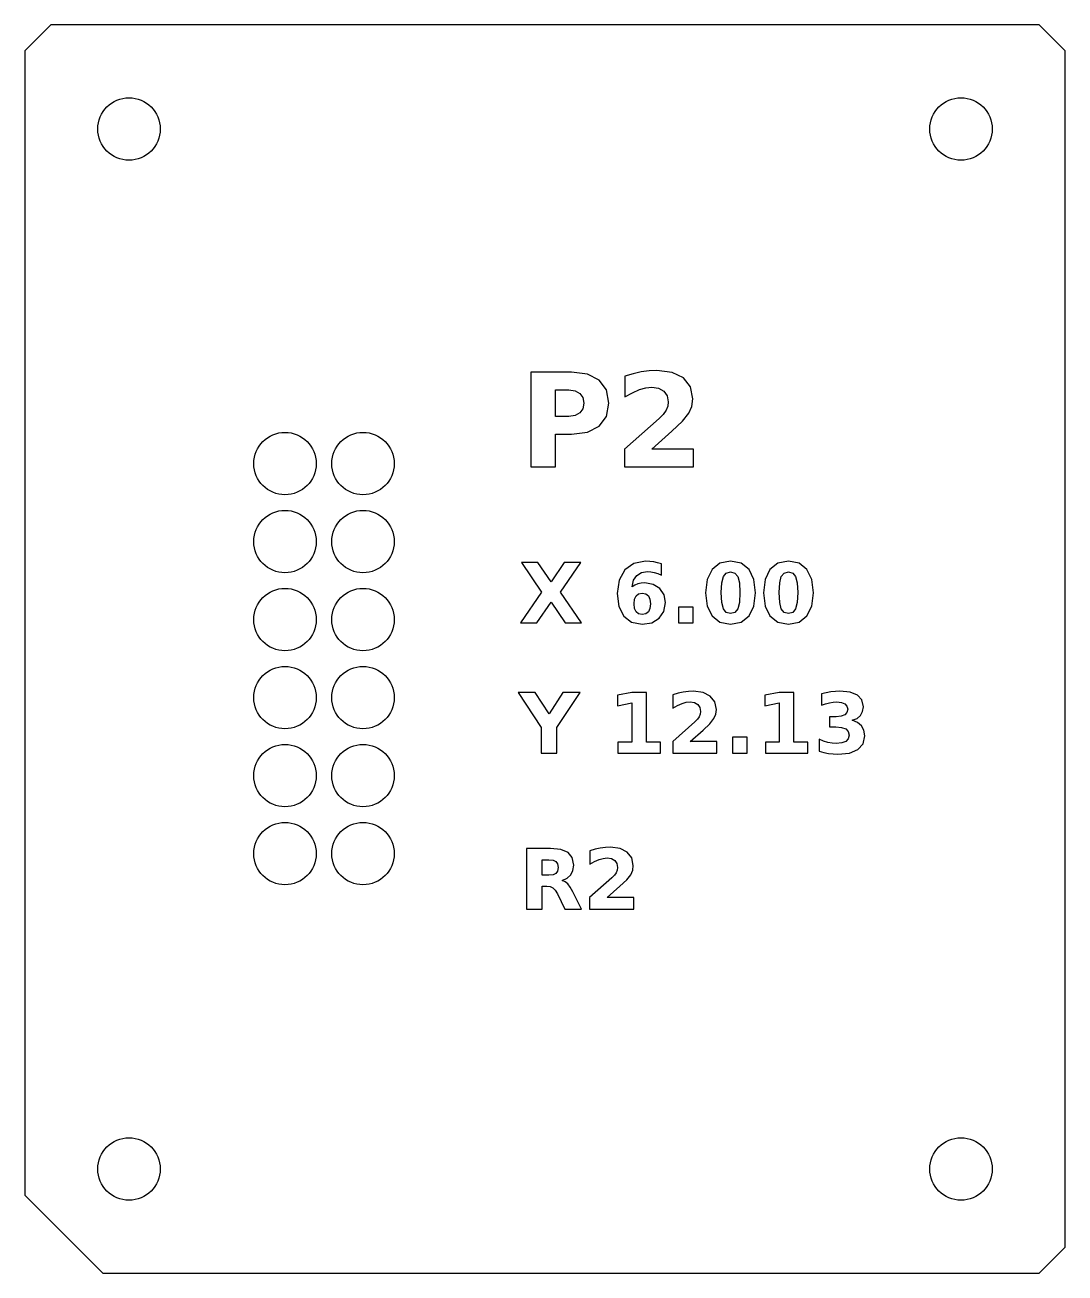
# Model space of a CAD drawing. Header units: millimetres. Extents: x -4 to 36, y -4 to 44.
import ezdxf

# ---------------------------------------------------------------- set-up
doc = ezdxf.new("R2010")
doc.units = ezdxf.units.MM
for name, color, linetype in [('CONTACT_HOLES', 3, 'Continuous'), ('MOUNT_HOLES', 1, 'Continuous'), ('OUTLINE', 7, 'Continuous'), ('RAISED_LABELS', 5, 'Continuous')]:
    doc.layers.add(name, color=color, linetype=linetype)

msp = doc.modelspace()

# ---------------------------------------------------------------- linework, layer by layer
at = {"layer": 'CONTACT_HOLES'}
for centre in [(6, 27.132), (9, 27.132), (6, 24.132), (9, 24.132), (6, 21.132), (9, 21.132), (6, 18.132), (9, 18.132), (6, 15.132), (9, 15.132), (6, 12.132), (9, 12.132)]:
    msp.add_circle(centre, 1.2, dxfattribs=at)
at = {"layer": 'MOUNT_HOLES'}
for centre in [(0, 40), (32, 40), (0, 0), (32, 0)]:
    msp.add_circle(centre, 1.2, dxfattribs=at)
at = {"layer": 'OUTLINE'}
msp.add_lwpolyline([(-1, -4), (35, -4), (36, -3), (36, 43), (35, 44), (-3, 44), (-4, 43), (-4, -1)], close=True, dxfattribs=at)
at = {"layer": 'RAISED_LABELS'}
for points in [[(15.459, 30.645), (15.459, 27), (16.399, 27), (16.399, 28.265), (17.019, 28.265), (17.634, 28.342), (18.087, 28.573), (18.366, 28.948), (18.459, 29.456), (18.366, 29.962), (18.087, 30.336), (17.634, 30.568), (17.019, 30.645)], [(20.568, 29.913), (20.697, 29.731), (20.74, 29.5), (20.719, 29.337), (20.655, 29.18), (20.546, 29.025), (20.391, 28.866), (19.06, 27.691), (19.06, 27), (21.709, 27), (21.709, 27.691), (20.105, 27.691), (20.884, 28.374), (21.293, 28.763), (21.531, 29.064), (21.647, 29.332), (21.685, 29.62), (21.595, 30.078), (21.323, 30.423), (20.887, 30.639), (20.305, 30.711), (20.005, 30.697), (19.698, 30.655), (19.386, 30.588), (19.07, 30.496), (19.07, 29.695), (19.359, 29.858), (19.629, 29.975), (19.88, 30.045), (20.11, 30.069), (20.368, 30.03)], [(16.399, 28.946), (16.399, 29.964), (16.919, 29.964), (17.161, 29.931), (17.341, 29.832), (17.453, 29.672), (17.491, 29.456), (17.453, 29.24), (17.341, 29.079), (17.161, 28.979), (16.919, 28.946)], [(17.372, 23.333), (16.741, 23.333), (16.232, 22.581), (15.72, 23.333), (15.092, 23.333), (15.87, 22.191), (15.061, 21), (15.691, 21), (16.232, 21.797), (16.776, 21), (17.403, 21), (16.594, 22.191)], [(19.46, 22.453), (19.353, 22.386), (19.409, 22.643), (19.528, 22.828), (19.708, 22.941), (19.947, 22.978), (20.073, 22.97), (20.203, 22.945), (20.338, 22.902), (20.483, 22.84), (20.483, 23.272), (20.333, 23.316), (20.183, 23.347), (20.029, 23.366), (19.87, 23.372), (19.416, 23.289), (19.071, 23.041), (18.852, 22.649), (18.779, 22.133), (18.842, 21.633), (19.029, 21.262), (19.329, 21.031), (19.733, 20.954), (20.103, 21.011), (20.39, 21.18), (20.574, 21.444), (20.636, 21.782), (20.581, 22.088), (20.416, 22.329), (20.162, 22.487), (19.839, 22.539), (19.702, 22.529), (19.576, 22.5)], [(22.176, 22.164), (22.239, 21.651), (22.426, 21.27), (22.729, 21.033), (23.137, 20.954), (23.544, 21.033), (23.846, 21.27), (24.034, 21.651), (24.096, 22.164), (24.034, 22.679), (23.846, 23.06), (23.544, 23.296), (23.137, 23.375), (22.729, 23.296), (22.426, 23.06), (22.239, 22.679)], [(24.465, 21.651), (24.652, 21.27), (24.955, 21.033), (25.364, 20.954), (25.771, 21.033), (26.073, 21.27), (26.261, 21.651), (26.323, 22.164), (26.261, 22.679), (26.073, 23.06), (25.771, 23.296), (25.364, 23.375), (24.955, 23.296), (24.652, 23.06), (24.465, 22.679), (24.402, 22.164)], [(22.777, 22.169), (22.798, 22.542), (22.861, 22.785), (22.971, 22.919), (23.137, 22.964), (23.303, 22.919), (23.413, 22.785), (23.474, 22.542), (23.495, 22.169), (23.474, 21.792), (23.412, 21.545), (23.302, 21.409), (23.137, 21.364), (22.971, 21.409), (22.861, 21.545), (22.798, 21.792)], [(25.025, 22.542), (25.087, 22.785), (25.198, 22.919), (25.364, 22.964), (25.53, 22.919), (25.639, 22.785), (25.701, 22.542), (25.721, 22.169), (25.701, 21.792), (25.639, 21.545), (25.529, 21.409), (25.364, 21.364), (25.198, 21.409), (25.087, 21.545), (25.025, 21.792), (25.004, 22.169)], [(19.878, 21.358), (19.739, 21.333), (19.601, 21.358), (19.502, 21.435), (19.443, 21.563), (19.423, 21.742), (19.443, 21.921), (19.502, 22.049), (19.601, 22.126), (19.739, 22.151), (19.878, 22.126), (19.977, 22.049), (20.036, 21.921), (20.056, 21.742), (20.036, 21.563), (19.977, 21.435)], [(21.697, 21.605), (21.134, 21.605), (21.134, 21), (21.697, 21)], [(16.459, 16), (16.459, 16.983), (17.349, 18.333), (16.689, 18.333), (16.158, 17.502), (15.627, 18.333), (14.969, 18.333), (15.858, 16.983), (15.858, 16)], [(19.906, 18.333), (19.334, 18.333), (18.792, 18.221), (18.792, 17.811), (19.337, 17.924), (19.337, 16.416), (18.806, 16.416), (18.806, 16), (20.438, 16), (20.438, 16.416), (19.906, 16.416)], [(21.762, 17.194), (20.91, 16.442), (20.91, 16), (22.606, 16), (22.606, 16.442), (21.579, 16.442), (22.078, 16.88), (22.339, 17.128), (22.492, 17.321), (22.566, 17.492), (22.59, 17.677), (22.532, 17.97), (22.358, 18.191), (22.08, 18.329), (21.707, 18.375), (21.515, 18.366), (21.319, 18.34), (21.119, 18.297), (20.917, 18.238), (20.917, 17.725), (21.102, 17.829), (21.274, 17.904), (21.435, 17.949), (21.582, 17.964), (21.747, 17.939), (21.875, 17.864), (21.958, 17.748), (21.986, 17.6), (21.972, 17.496), (21.931, 17.395), (21.861, 17.296)], [(24.46, 17.811), (25.006, 17.924), (25.006, 16.416), (24.474, 16.416), (24.474, 16), (26.106, 16), (26.106, 16.416), (25.575, 16.416), (25.575, 18.333), (25.002, 18.333), (24.46, 18.221)], [(28.175, 17.046), (28.024, 17.174), (27.816, 17.258), (28.002, 17.33), (28.135, 17.442), (28.216, 17.59), (28.243, 17.776), (28.187, 18.039), (28.017, 18.226), (27.734, 18.338), (27.337, 18.375), (27.166, 18.369), (26.993, 18.35), (26.817, 18.319), (26.64, 18.275), (26.64, 17.834), (26.787, 17.891), (26.936, 17.931), (27.083, 17.956), (27.229, 17.964), (27.404, 17.946), (27.534, 17.89), (27.614, 17.802), (27.642, 17.683), (27.614, 17.556), (27.53, 17.466), (27.391, 17.413), (27.193, 17.395), (26.94, 17.395), (26.94, 17.008), (27.181, 17.008), (27.404, 16.987), (27.566, 16.926), (27.664, 16.825), (27.697, 16.684), (27.665, 16.547), (27.569, 16.447), (27.414, 16.385), (27.203, 16.364), (27.04, 16.375), (26.875, 16.407), (26.708, 16.46), (26.54, 16.535), (26.54, 16.07), (26.718, 16.02), (26.897, 15.983), (27.077, 15.962), (27.258, 15.954), (27.706, 16), (28.032, 16.135), (28.232, 16.357), (28.298, 16.663), (28.267, 16.875)], [(23.21, 16.605), (23.21, 16), (23.773, 16), (23.773, 16.605)], [(15.294, 10), (15.896, 10), (15.896, 10.883), (16.066, 10.883), (16.198, 10.867), (16.3, 10.819), (16.388, 10.727), (16.475, 10.579), (16.759, 10), (17.4, 10), (17.073, 10.662), (16.974, 10.838), (16.875, 10.963), (16.771, 11.045), (16.654, 11.091), (16.851, 11.181), (16.991, 11.309), (17.075, 11.479), (17.103, 11.689), (17.049, 11.979), (16.888, 12.178), (16.612, 12.294), (16.212, 12.333), (15.294, 12.333)], [(19.413, 10.442), (18.386, 10.442), (18.884, 10.88), (19.146, 11.128), (19.299, 11.321), (19.372, 11.492), (19.397, 11.677), (19.339, 11.97), (19.165, 12.191), (18.886, 12.329), (18.514, 12.375), (18.322, 12.366), (18.125, 12.34), (17.925, 12.297), (17.724, 12.238), (17.724, 11.725), (17.908, 11.829), (18.081, 11.904), (18.242, 11.949), (18.389, 11.964), (18.554, 11.939), (18.682, 11.864), (18.765, 11.748), (18.792, 11.6), (18.778, 11.496), (18.738, 11.396), (18.668, 11.296), (18.569, 11.194), (17.717, 10.442), (17.717, 10), (19.413, 10)], [(16.419, 11.369), (16.311, 11.316), (16.148, 11.299), (15.896, 11.299), (15.896, 11.897), (16.148, 11.897), (16.311, 11.88), (16.419, 11.828), (16.481, 11.737), (16.502, 11.6), (16.481, 11.462)]]:
    msp.add_lwpolyline(points, close=True, dxfattribs=at)

doc.saveas('drawing.dxf')
